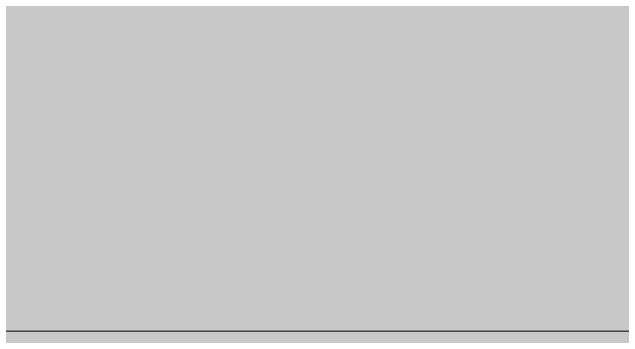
# Model space of a CAD drawing. Extents: x 883 to 2118, y -2382 to -617.
# Drawn here: x 1414.09 to 1460.43, y -2347.32 to -2322.66 of the extents above; entities that cross this region are included whole.
import ezdxf

# ---------------------------------------------------------------- set-up
doc = ezdxf.new("R2010")
doc.units = 0
doc.header["$MEASUREMENT"] = 0
doc.layers.add('Layer 1', color=7, linetype='Continuous')

# ---------------------------------------------------------------- blocks, each defined once
blk = doc.blocks.new('block 4')
at = {"layer": 'Layer 1', "true_color": 0x2e3543}
h = blk.add_hatch(color=159, dxfattribs=at)
h.dxf.hatch_style = 2
h.paths.add_polyline_path([(2118.107, -2382.092), (882.79, -2382.092), (882.79, -617.356), (2118.107, -617.356)])
blk = doc.blocks.new('block 3')
at = {"layer": 'Layer 1'}
blk.add_blockref('block 4', (0, 0), dxfattribs=at)
blk = doc.blocks.new('block 2')
at = {"layer": 'Layer 1', "lineweight": 0}
blk.add_open_spline([(2025.698, -652.572), (2025.698, -652.572), (975.199, -652.572), (975.199, -652.572), (941.355, -652.572), (913.822, -680.105), (913.822, -713.948), (913.822, -713.948), (913.822, -2285.501), (913.822, -2285.501), (913.822, -2319.344), (941.355, -2346.876), (975.199, -2346.876), (975.199, -2346.876), (2025.698, -2346.876), (2025.698, -2346.876), (2059.54, -2346.876), (2087.075, -2319.344), (2087.075, -2285.501), (2087.075, -2285.501), (2087.075, -713.948), (2087.075, -713.948), (2087.075, -680.105), (2059.54, -652.572), (2025.698, -652.572)], degree=3, knots=[0, 0, 0, 0, 1, 1, 1, 2, 2, 2, 3, 3, 3, 4, 4, 4, 5, 5, 5, 6, 6, 6, 7, 7, 7, 8, 8, 8, 8], dxfattribs=at)
at = {"layer": 'Layer 1'}
blk.add_blockref('block 3', (0, 0), dxfattribs=at)

msp = doc.modelspace()

# ---------------------------------------------------------------- block references
at = {"layer": 'Layer 1'}
msp.add_blockref('block 2', (0, 0), dxfattribs=at)

doc.saveas('drawing.dxf')
